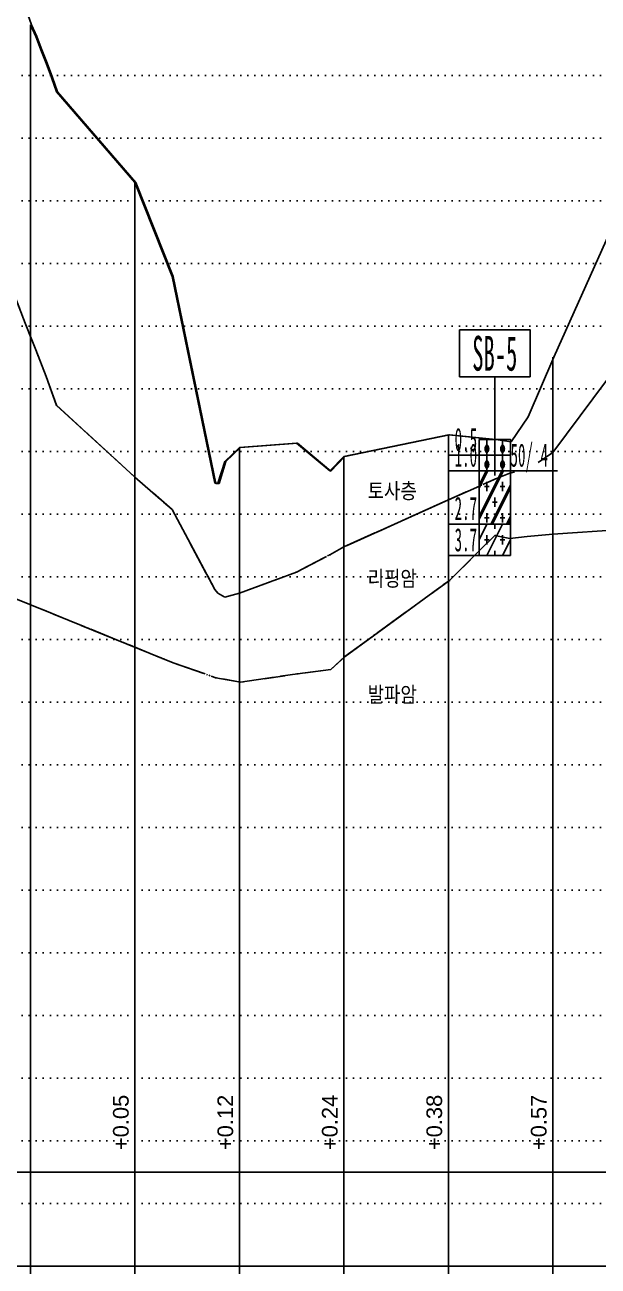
# Model space of a CAD drawing. Header units: millimetres. Extents: x -1499 to 6658, y -12483 to -6008.
# Drawn here: x 5875.3 to 5985, y -11573.1 to -11335.4 of the extents above; entities that cross this region are included whole.
import ezdxf
from ezdxf.enums import TextEntityAlignment as Align

# ---------------------------------------------------------------- set-up
doc = ezdxf.new("R2010")
doc.units = ezdxf.units.MM
for name, pattern in [('A-CENTR01', [2, 1.25, -0.25, 0.25, -0.25]), ('A-DOTLN01H', [0.125, 0, -0.125]), ('BR_LINE', [7.75, 6.5, -0.25, 0.25, -0.25, 0.25, -0.25]), ('CXB002', [3.5, 1.25, -0.2, 0.2, -0.2, 0.2, -0.2, 1.25]), ('RR_LINE', [7.25, 6.5, -0.25, 0.25, -0.25])]:
    doc.linetypes.add(name, pattern=pattern)
for name, color, linetype in [('@리핑암선(풍화암)', 6, 'Continuous'), ('@발파암선(기반암)', 5, 'Continuous'), ('@지층명', 7, 'Continuous'), ('CR-GRID', 56, 'A-DOTLN01H'), ('CS-TEXT', 3, 'Continuous'), ('Layer', 7, 'Continuous'), ('리핑암선', 4, 'RR_LINE'), ('발파암선', 3, 'BR_LINE'), ('수직그리드', 1, 'Continuous'), ('일반제원문자', 3, 'Continuous'), ('일반치수선', 1, 'Continuous'), ('종단지반선', 3, 'Continuous')]:
    doc.layers.add(name, color=color, linetype=linetype)
doc.layers.add('_와꾸', color=7, linetype='Continuous', plot=False)
doc.styles.get("Standard").update_dxf_attribs({"font": 'arial.ttf'})
doc.styles.add('굴림체', font='굴림체')

# ---------------------------------------------------------------- blocks, each defined once
blk = doc.blocks.new('SB-5')
at = {"layer": 'Layer'}
for points in [[(-2.25, 3.5), (-2.25, 2), (2.25, 2), (2.25, 3.5), (-2.25, 3.5)], [(-2.25, 2), (2.25, 2)], [(0, 2), (0, 0)], [(-1, 0), (-1, -0.5), (1, -0.5), (1, 0), (-1, 0)], [(-0.5, 0), (-0.5, -0.5)], [(0, 0), (0, -0.5)], [(0.5, 0), (0.5, -0.5)], [(-3, -0.5), (-1, -0.5)], [(-1, -0.5), (-1, -1), (1, -1), (1, -0.5), (-1, -0.5)], [(-0.5, -0.5), (-0.5, -1)], [(0, -0.5), (0, -1)], [(0.5, -0.5), (0.5, -1)], [(-3, -1), (-1, -1)], [(-1, -1.45), (-0.55, -1)], [(-1, -2.45), (0.45, -1)], [(-1, -1.55), (-0.45, -1)], [(-1, -2.55), (0.55, -1)], [(-1, -1), (-1, -2.7), (1, -2.7), (1, -1), (-1, -1)], [(-0.15, -1), (0.15, -1)], [(0, -1), (0, -1.15)], [(1, -1), (4, -1)], [(-0.65, -1.5), (-0.35, -1.5)], [(-0.5, -1.35), (-0.5, -1.65)], [(-0.25, -2.7), (1, -1.45)], [(-0.15, -2.7), (1, -1.55)], [(0.35, -1.5), (0.65, -1.5)], [(0.5, -1.35), (0.5, -1.65)], [(0, -1.85), (0, -2.15)], [(-0.5, -2.35), (-0.5, -2.65)], [(-0.15, -2), (0.15, -2)], [(0.5, -2.35), (0.5, -2.65)], [(-3, -2.7), (-1, -2.7)], [(-1, -3.2), (-0.5, -2.7)], [(-1, -2.7), (-1, -3.7), (1, -3.7), (1, -2.7), (-1, -2.7)], [(-0.65, -2.5), (-0.35, -2.5)], [(-0.5, -3.7), (0.5, -2.7)], [(-0.15, -2.7), (0.15, -2.7)], [(0, -2.7), (0, -2.85)], [(0.35, -2.5), (0.65, -2.5)], [(0.75, -2.7), (1, -2.45)], [(0.85, -2.7), (1, -2.55)], [(-0.5, -3.05), (-0.5, -3.35)], [(0.5, -3.05), (0.5, -3.35)], [(-0.65, -3.2), (-0.35, -3.2)], [(0, -3.55), (0, -3.7)], [(0.35, -3.2), (0.65, -3.2)], [(0.5, -3.7), (1, -3.2)], [(-3, -3.7), (-1, -3.7)], [(-0.15, -3.7), (0.15, -3.7)]]:
    blk.add_lwpolyline(points, dxfattribs=at)
for centre, radius in [((-0.5, -0.3), 0.113), ((-0.5, -0.3), 0.101), ((-0.5, -0.3), 0.09), ((-0.5, -0.3), 0.0788), ((-0.5, -0.3), 0.0675), ((-0.5, -0.3), 0.0563), ((-0.5, -0.3), 0.045), ((-0.5, -0.3), 0.0338), ((-0.5, -0.3), 0.0225), ((-0.5, -0.3), 0.0112), ((0.5, -0.3), 0.113), ((0.5, -0.3), 0.101), ((0.5, -0.3), 0.09), ((0.5, -0.3), 0.0788), ((0.5, -0.3), 0.0675), ((0.5, -0.3), 0.0563), ((0.5, -0.3), 0.045), ((0.5, -0.3), 0.0338), ((0.5, -0.3), 0.0225), ((0.5, -0.3), 0.0112), ((-0.5, -0.8), 0.113), ((-0.5, -0.8), 0.101), ((-0.5, -0.8), 0.09), ((-0.5, -0.8), 0.0788), ((-0.5, -0.8), 0.0675), ((-0.5, -0.8), 0.0563), ((-0.5, -0.8), 0.045), ((-0.5, -0.8), 0.0338), ((-0.5, -0.8), 0.0225), ((-0.5, -0.8), 0.0112), ((0.5, -0.8), 0.113), ((0.5, -0.8), 0.101), ((0.5, -0.8), 0.09), ((0.5, -0.8), 0.0788), ((0.5, -0.8), 0.0675), ((0.5, -0.8), 0.0563), ((0.5, -0.8), 0.045), ((0.5, -0.8), 0.0338), ((0.5, -0.8), 0.0225), ((0.5, -0.8), 0.0112)]:
    blk.add_circle(centre, radius, dxfattribs=at)
at = {"layer": 'Layer', "style": '굴림체'}
blk.add_text('SB-5', height=1.1111, dxfattribs=at).set_placement((0, 2.75), align=Align.MIDDLE_CENTER)
for s, p in [('   0.5', (-4, -0.37)), ('   1.0', (-4, -0.87)), ('50/ 4', (1, -0.87)), ('   2.7', (-4, -2.57)), ('   3.7', (-4, -3.57))]:
    blk.add_text(s, height=0.7407, dxfattribs=at).set_placement(p)
blk = doc.blocks.new('1231241242144122')
at = {"layer": '리핑암선', "color": 6}
for p, q in [((7652.41, -11125.89), (7654.41, -11131.04)), ((7654.41, -11131.04), (7654.41, -11131.04)), ((7654.41, -11131.04), (7656.41, -11136.15)), ((7656.41, -11136.15), (7656.41, -11136.15)), ((7656.41, -11136.15), (7658.41, -11141.22)), ((7658.41, -11141.22), (7658.41, -11141.22)), ((7658.41, -11141.22), (7660.41, -11146.76)), ((7660.41, -11146.76), (7660.41, -11146.76)), ((7660.41, -11146.76), (7675.41, -11160.52)), ((7675.41, -11160.52), (7675.41, -11160.52)), ((7675.41, -11160.52), (7682.51, -11166.71)), ((7735.41, -11164.85), (7744.31, -11160.92)), ((7744.31, -11160.92), (7744.41, -11160.86)), ((7744.31, -11160.92), (7744.31, -11160.92)), ((7715.41, -11173.89), (7735.41, -11164.85)), ((7735.41, -11164.85), (7735.41, -11164.85)), ((7682.51, -11166.71), (7682.51, -11166.71)), ((7682.51, -11166.71), (7690.71, -11182)), ((7706.31, -11178.71), (7712.71, -11175.38)), ((7712.71, -11175.38), (7715.41, -11173.89)), ((7712.71, -11175.38), (7712.71, -11175.38)), ((7715.41, -11173.89), (7715.41, -11173.89)), ((7695.41, -11182.74), (7706.31, -11178.71)), ((7706.31, -11178.71), (7706.31, -11178.71)), ((7690.71, -11182), (7690.71, -11182)), ((7690.71, -11182), (7691.31, -11182.74)), ((7691.31, -11182.74), (7691.31, -11182.74)), ((7691.31, -11182.74), (7692.61, -11183.49)), ((7692.61, -11183.49), (7695.41, -11182.74)), ((7695.41, -11182.74), (7695.41, -11182.74)), ((7692.61, -11183.49), (7692.61, -11183.49))]:
    blk.add_line(p, q, dxfattribs=at)
at = {"layer": '발파암선'}
for p, q in [((7735.62, -11180.3), (7744.41, -11171.58)), ((7715.62, -11194.83), (7735.62, -11180.3)), ((7735.62, -11180.3), (7735.62, -11180.3)), ((7652.62, -11183.81), (7682.72, -11196.06)), ((7712.92, -11197.36), (7715.62, -11194.83)), ((7715.62, -11194.83), (7715.62, -11194.83)), ((7682.72, -11196.06), (7682.72, -11196.06)), ((7682.72, -11196.06), (7690.92, -11198.93)), ((7706.52, -11198.19), (7712.92, -11197.36)), ((7712.92, -11197.36), (7712.92, -11197.36)), ((7690.92, -11198.93), (7690.92, -11198.93)), ((7690.92, -11198.93), (7695.62, -11199.76)), ((7695.62, -11199.76), (7706.52, -11198.19)), ((7695.62, -11199.76), (7695.62, -11199.76)), ((7706.52, -11198.19), (7706.52, -11198.19))]:
    blk.add_line(p, q, dxfattribs=at)
at = {"layer": '종단지반선', "color": 3}
for p, q in [((7656.41, -11076.15), (7655.41, -11073.91)), ((7657.41, -11078.69), (7656.41, -11076.15)), ((7658.41, -11081.22), (7657.41, -11078.69)), ((7659.41, -11084.02), (7658.41, -11081.22)), ((7660.41, -11086.76), (7659.41, -11084.02)), ((7675.41, -11104.1), (7660.41, -11086.76)), ((7682.51, -11122.07), (7675.41, -11104.1)), ((7690.71, -11161.7), (7682.51, -11122.07)), ((7706.31, -11153.99), (7695.41, -11154.86)), ((7712.71, -11159.34), (7706.31, -11153.99)), ((7735.41, -11152.39), (7715.41, -11156.54)), ((7744.31, -11153.3), (7735.41, -11152.39)), ((7744.41, -11153.32), (7744.31, -11153.3)), ((7695.41, -11154.86), (7692.61, -11157.52)), ((7715.41, -11156.54), (7712.71, -11159.34)), ((7692.61, -11157.52), (7691.31, -11161.7)), ((7691.31, -11161.7), (7690.71, -11161.7))]:
    blk.add_line(p, q, dxfattribs=at)

msp = doc.modelspace()

# ---------------------------------------------------------------- linework, layer by layer
at = {"layer": '@리핑암선(풍화암)', "linetype": 'A-CENTR01', "ltscale": 20, "flags": 128}
msp.add_lwpolyline([(5436.35, -11245.67), (5446.35, -11279.71), (5446.35, -11279.71), (5447.35, -11281.45), (5447.35, -11281.45), (5448.35, -11283.67), (5448.35, -11283.67), (5449.35, -11285.92), (5449.35, -11285.92), (5450.35, -11288.05), (5450.35, -11288.05), (5451.35, -11291.57), (5451.35, -11291.57), (5452.35, -11294.81), (5452.35, -11294.81), (5453.35, -11297.98), (5453.35, -11297.98), (5454.35, -11300.9), (5454.35, -11300.9), (5455.35, -11303.43), (5455.35, -11303.43), (5456.35, -11306.02), (5456.35, -11306.02), (5457.35, -11307.11), (5457.35, -11307.11), (5458.35, -11308.34), (5458.35, -11308.34), (5459.15, -11309.23), (5459.15, -11309.23), (5459.35, -11310.49), (5459.35, -11310.49), (5460.35, -11315.98), (5460.35, -11315.98), (5461.35, -11319.53), (5461.35, -11319.53), (5462.35, -11323.67), (5462.35, -11323.67), (5463.35, -11327.58), (5463.35, -11327.58), (5464.35, -11330.46), (5464.35, -11330.46), (5465.35, -11333.04), (5465.35, -11333.04), (5467.35, -11337.41), (5467.35, -11337.41), (5468.35, -11338.99), (5468.35, -11338.99), (5469.35, -11340.29), (5469.35, -11340.29), (5470.35, -11341.36), (5470.35, -11341.36), (5471.35, -11342.44), (5471.35, -11342.44), (5472.35, -11343.23), (5472.35, -11343.23), (5473.35, -11343.87), (5473.35, -11343.87), (5474.35, -11344.3), (5474.35, -11344.3), (5475.35, -11344.73), (5475.35, -11344.73), (5476.35, -11344.88), (5476.35, -11344.88), (5486.45, -11346.9), (5486.45, -11346.9), (5489.45, -11348.46), (5489.45, -11348.46), (5496.35, -11350.95), (5496.35, -11350.95), (5503.05, -11356.84), (5503.05, -11356.84), (5516.35, -11365.16), (5516.35, -11365.16), (5525.45, -11374.39), (5525.45, -11374.39), (5530.15, -11378.42), (5530.15, -11378.42), (5535.25, -11383.94), (5535.25, -11383.94), (5536.35, -11384.99), (5536.35, -11384.99), (5541.15, -11388.53), (5541.15, -11388.53), (5553.25, -11394.29), (5553.25, -11394.29), (5559.25, -11397.08), (5559.25, -11397.08), (5576.35, -11409.93), (5576.35, -11409.93), (5596.35, -11420.31), (5596.35, -11420.31), (5600.85, -11423.14), (5600.85, -11423.14), (5616.35, -11428.62), (5616.35, -11428.62), (5636.35, -11434), (5636.35, -11434), (5648.85, -11439.94), (5648.85, -11439.94), (5656.35, -11442.38), (5656.35, -11442.38), (5663.35, -11442.38), (5663.35, -11442.38), (5668.95, -11448.12), (5668.95, -11448.12), (5676.35, -11455.09), (5676.35, -11455.09), (5696.35, -11477.35), (5696.35, -11477.35), (5708.45, -11487.86), (5708.45, -11487.86), (5713.65, -11495.08), (5713.65, -11495.08), (5716.35, -11497.81), (5716.35, -11497.81), (5717.35, -11498.62), (5717.35, -11498.62), (5721.75, -11495.71), (5721.75, -11495.71), (5726.35, -11489.65), (5726.35, -11489.65), (5736.35, -11480.63), (5736.35, -11480.63), (5756.35, -11461.52), (5756.35, -11461.52), (5760.35, -11459.24), (5760.35, -11459.24), (5776.35, -11455.17), (5776.35, -11455.17), (5781.85, -11452.75), (5781.85, -11452.75), (5782.85, -11451.97), (5782.85, -11451.97), (5786.15, -11448.79), (5786.15, -11448.79), (5796.35, -11425.61), (5796.35, -11425.61), (5807.85, -11401.33), (5807.85, -11401.33), (5810.1, -11400.22), (5810.1, -11400.22), (5816.35, -11402.73), (5816.35, -11402.73), (5819.85, -11405.61), (5819.85, -11405.61), (5825.75, -11409.39), (5825.75, -11409.39), (5836.35, -11411.6), (5836.35, -11411.6), (5845.65, -11402.14), (5845.65, -11402.14), (5851.35, -11402.99), (5851.35, -11402.99), (5852.35, -11402.98), (5852.35, -11402.98), (5853.35, -11402.44), (5853.35, -11402.44), (5854.35, -11401.89), (5854.35, -11401.89), (5855.35, -11401.3), (5855.35, -11401.3), (5856.35, -11400.83), (5856.35, -11400.83), (5857.35, -11400.32), (5857.35, -11400.32), (5858.35, -11399.73), (5858.35, -11399.73), (5859.35, -11399.16), (5859.35, -11399.16), (5860.35, -11398.61), (5860.35, -11398.61), (5861.35, -11398.21), (5861.35, -11398.21), (5861.35, -11398.21), (5861.35, -11398.21), (5864.35, -11391.5), (5864.35, -11391.5), (5865.35, -11390.21), (5865.35, -11390.21), (5867.35, -11387.73), (5867.35, -11387.73), (5869.35, -11386.06), (5869.35, -11386.06), (5871.35, -11386.57), (5871.35, -11386.57), (5873.35, -11387.35), (5873.35, -11387.35), (5875.35, -11392.5), (5875.35, -11392.5), (5877.35, -11397.61), (5877.35, -11397.61), (5879.35, -11402.69), (5879.35, -11402.69), (5881.35, -11408.23), (5881.35, -11408.23), (5896.35, -11421.98), (5896.35, -11421.98), (5903.45, -11428.17), (5903.45, -11428.17), (5911.65, -11443.46), (5911.65, -11443.46), (5912.25, -11444.2), (5912.25, -11444.2), (5913.55, -11444.95), (5913.55, -11444.95), (5916.35, -11444.2), (5916.35, -11444.2), (5927.25, -11440.17), (5927.25, -11440.17), (5933.65, -11436.84), (5933.65, -11436.84), (5936.35, -11435.36), (5936.35, -11435.36), (5956.35, -11426.32), (5956.35, -11426.32), (5965.24, -11422.38), (5968.15, -11421.22), (5971.45, -11420.58), (5976.35, -11417.25), (5996.35, -11390.46), (6016.35, -11365.08), (6022.95, -11354.2), (6027.65, -11344.45), (6032.55, -11334.76), (6036.35, -11328.32), (6042.05, -11321.02), (6053.35, -11308.97), (6056.35, -11309.05), (6062.25, -11313.01), (6076.35, -11337.95), (6081.25, -11350.5), (6093.05, -11356.97), (6096.35, -11353.31), (6116.35, -11311.96), (6136.35, -11287.21), (6156.35, -11278.49), (6176.35, -11259.63), (6196.35, -11246.36)], dxfattribs=at)
at = {"layer": '@발파암선(기반암)', "color": 3, "linetype": 'CXB002', "ltscale": 20, "flags": 128}
msp.add_lwpolyline([(5436.35, -11254.67), (5446.35, -11288.71), (5446.35, -11288.71), (5447.35, -11290.45), (5447.35, -11290.45), (5448.35, -11292.67), (5448.35, -11292.67), (5449.35, -11294.92), (5449.35, -11294.92), (5450.35, -11297.05), (5450.35, -11297.05), (5451.35, -11300.57), (5451.35, -11300.57), (5452.35, -11303.81), (5452.35, -11303.81), (5453.35, -11306.98), (5453.35, -11306.98), (5454.35, -11309.9), (5454.35, -11309.9), (5455.35, -11312.43), (5455.35, -11312.43), (5456.35, -11315.02), (5456.35, -11315.02), (5457.35, -11316.11), (5457.35, -11316.11), (5458.35, -11317.34), (5458.35, -11317.34), (5459.15, -11318.23), (5459.15, -11318.23), (5459.35, -11319.49), (5459.35, -11319.49), (5460.35, -11324.98), (5460.35, -11324.98), (5461.35, -11328.53), (5461.35, -11328.53), (5462.35, -11332.67), (5462.35, -11332.67), (5463.35, -11336.58), (5463.35, -11336.58), (5464.17, -11338.91), (5464.17, -11338.91), (5465.35, -11341.86), (5465.35, -11341.86), (5466.35, -11344.2), (5466.35, -11344.2), (5467.35, -11346.64), (5467.35, -11346.64), (5468.35, -11348.52), (5468.35, -11348.52), (5469.35, -11349.88), (5469.35, -11349.88), (5470.35, -11350.93), (5470.35, -11350.93), (5471.35, -11351.83), (5471.35, -11351.83), (5472.35, -11352.56), (5472.35, -11352.56), (5473.35, -11353.1), (5473.35, -11353.1), (5474.35, -11353.37), (5474.35, -11353.37), (5475.35, -11353.57), (5475.35, -11353.57), (5476.35, -11353.78), (5476.35, -11353.78), (5486.45, -11355.36), (5486.45, -11355.36), (5489.45, -11356.38), (5489.45, -11356.38), (5496.35, -11359.18), (5496.35, -11359.18), (5503.05, -11366.03), (5503.05, -11366.03), (5516.35, -11374.35), (5516.35, -11374.35), (5525.45, -11381.6), (5525.45, -11381.6), (5530.15, -11386.57), (5530.15, -11386.57), (5535.25, -11391.52), (5535.25, -11391.52), (5536.35, -11392.03), (5536.35, -11392.03), (5541.15, -11395.36), (5541.15, -11395.36), (5553.25, -11397.69), (5553.25, -11397.69), (5559.25, -11397.08), (5559.25, -11397.08), (5576.35, -11415.47), (5576.35, -11415.47), (5596.35, -11430.51), (5596.35, -11430.51), (5600.85, -11433.47), (5600.85, -11433.47), (5616.35, -11438.82), (5616.35, -11438.82), (5636.35, -11444.2), (5636.35, -11444.2), (5648.85, -11450.19), (5648.85, -11450.19), (5656.35, -11452.58), (5656.35, -11452.58), (5663.35, -11452.58), (5663.35, -11452.58), (5669.76, -11462.86), (5669.76, -11462.86), (5678.02, -11480.11), (5678.02, -11480.11), (5696.35, -11521.14), (5696.35, -11521.14), (5708.38, -11548.83), (5708.38, -11548.83), (5713.15, -11551.98), (5713.15, -11551.98), (5718.33, -11551.79), (5718.33, -11551.79), (5726.35, -11543.79), (5726.35, -11543.79), (5736.35, -11520.34), (5736.35, -11520.34), (5756.35, -11468.86), (5756.35, -11468.86), (5760.35, -11463.44), (5760.35, -11463.44), (5776.35, -11461.82), (5776.35, -11461.82), (5786.18, -11460.71), (5786.18, -11460.71), (5796.35, -11457.01), (5796.35, -11457.01), (5803.51, -11455.43), (5803.51, -11455.43), (5808.07, -11455.45), (5808.07, -11455.45), (5816.57, -11452.67), (5816.57, -11452.67), (5825.97, -11454.28), (5825.97, -11454.28), (5836.57, -11456.48), (5836.57, -11456.48), (5845.87, -11455.52), (5845.87, -11455.52), (5853.57, -11453.5), (5853.57, -11453.5), (5856.57, -11453.12), (5856.57, -11453.12), (5861.57, -11450.32), (5861.57, -11450.32), (5865.57, -11447.65), (5865.57, -11447.65), (5867.57, -11446.52), (5867.57, -11446.52), (5873.57, -11445.27), (5873.57, -11445.27), (5903.67, -11457.53), (5903.67, -11457.53), (5911.87, -11460.39), (5911.87, -11460.39), (5916.57, -11461.22), (5916.57, -11461.22), (5927.47, -11459.65), (5927.47, -11459.65), (5933.87, -11458.82), (5933.87, -11458.82), (5936.57, -11456.29), (5936.57, -11456.29), (5956.57, -11441.77), (5956.57, -11441.77), (5965.24, -11433.15), (5968.15, -11433.74), (5971.45, -11433.33), (5976.35, -11432.92), (5996.35, -11431.55), (6016.35, -11423.11), (6022.95, -11410.93), (6027.65, -11402.47), (6032.55, -11392.96), (6036.35, -11386.35), (6042.05, -11379.04), (6053.35, -11367), (6056.35, -11367.07), (6062.25, -11371.04), (6076.35, -11395.98), (6081.25, -11408.53), (6093.05, -11415), (6096.35, -11411.34), (6116.35, -11369.98), (6136.35, -11345.23), (6156.35, -11336.52), (6176.35, -11317.66), (6196.35, -11304.39)], dxfattribs=at)
at = {"layer": '_와꾸', "color": 7, "true_color": 0xffffff}
msp.add_lwpolyline([(5436.16, -11573.06), (6236.16, -11573.06), (6236.16, -11057.06), (5436.16, -11057.06)], close=True, dxfattribs=at)
at = {"layer": 'CR-GRID', "linetype": 'A-DOTLN01H', "ltscale": 10}
for p, q in [((696.16, -11345.06), (6636.16, -11345.06)), ((696.16, -11357.06), (6636.16, -11357.06)), ((696.16, -11369.06), (6636.16, -11369.06)), ((696.16, -11381.06), (6636.16, -11381.06)), ((696.16, -11393.06), (6636.16, -11393.06)), ((696.16, -11405.06), (6636.16, -11405.06)), ((696.16, -11417.06), (6636.16, -11417.06)), ((696.16, -11429.06), (6636.16, -11429.06)), ((696.16, -11441.06), (6636.16, -11441.06)), ((696.16, -11453.06), (6636.16, -11453.06)), ((696.16, -11465.06), (6636.16, -11465.06)), ((696.16, -11477.06), (6636.16, -11477.06)), ((696.16, -11489.06), (6636.16, -11489.06)), ((696.16, -11501.06), (6636.16, -11501.06)), ((696.16, -11513.06), (6636.16, -11513.06)), ((696.16, -11525.06), (6636.16, -11525.06)), ((696.16, -11537.06), (6636.16, -11537.06)), ((696.16, -11549.06), (6636.16, -11549.06)), ((696.16, -11561.06), (6636.16, -11561.06))]:
    msp.add_line(p, q, dxfattribs=at)
at = {"layer": '수직그리드'}
for p, q in [((5876.35, -11335.37), (5876.35, -11873.06)), ((5896.35, -11365.56), (5896.35, -11873.06)), ((5976.35, -11399), (5976.35, -11873.06)), ((5956.35, -11413.85), (5956.35, -11873.06)), ((5916.35, -11416.32), (5916.35, -11873.06)), ((5936.35, -11418.01), (5936.35, -11873.06))]:
    msp.add_line(p, q, dxfattribs=at)
at = {"layer": '일반치수선'}
for p, q in [((5876.35, -11531.92), (5876.35, -11555.06)), ((5896.35, -11531.92), (5896.35, -11555.06)), ((5916.35, -11531.92), (5916.35, -11555.06)), ((5936.35, -11531.92), (5936.35, -11555.06)), ((5956.35, -11531.92), (5956.35, -11555.06)), ((5976.35, -11531.92), (5976.35, -11555.06)), ((6196.35, -11555.06), (5863.85, -11555.06))]:
    msp.add_line(p, q, dxfattribs=at)
at = {"layer": '종단지반선', "flags": 128}
msp.add_lwpolyline([(5996.55, -11354.31), (5976.55, -11399), (5971.65, -11410.43), (5968.35, -11415.22), (5965.45, -11414.77), (5956.55, -11413.85), (5936.55, -11418.01), (5933.85, -11420.81), (5927.45, -11415.46), (5916.55, -11416.32), (5913.75, -11418.98), (5912.45, -11423.17), (5911.85, -11423.17), (5903.65, -11383.54), (5896.55, -11365.56), (5881.55, -11348.23), (5880.55, -11345.48), (5879.55, -11342.69), (5878.55, -11340.15), (5877.55, -11337.61), (5876.55, -11335.37), (5875.55, -11332.5)], dxfattribs=at)

# ---------------------------------------------------------------- block references
at = {"color": 2, "xscale": 3, "yscale": 6, "zscale": 3}
msp.add_blockref('SB-5', (5965.24, -11414.76), dxfattribs=at)
at = {"layer": 'CS-TEXT', "color": 2}
msp.add_blockref('1231241242144122', (-1779.06, -261.46), dxfattribs=at)

# ---------------------------------------------------------------- texts
at = {"layer": '@지층명', "width": 0.833333}
for s, p in [('토사층', (5940.9, -11426.1)), ('리핑암', (5940.9, -11442.87)), ('발파암', (5940.9, -11465.09))]:
    msp.add_text(s, height=3, dxfattribs=at).set_placement(p)
at = {"layer": '일반제원문자'}
for s, p in [('   +0.05', (5895.15, -11554.33)), ('   +0.12', (5915.15, -11554.33)), ('   +0.24', (5935.15, -11554.33)), ('   +0.38', (5955.15, -11554.33)), ('   +0.57', (5975.15, -11554.33))]:
    msp.add_text(s, height=3, rotation=90, dxfattribs=at).set_placement(p)

doc.saveas('drawing.dxf')
